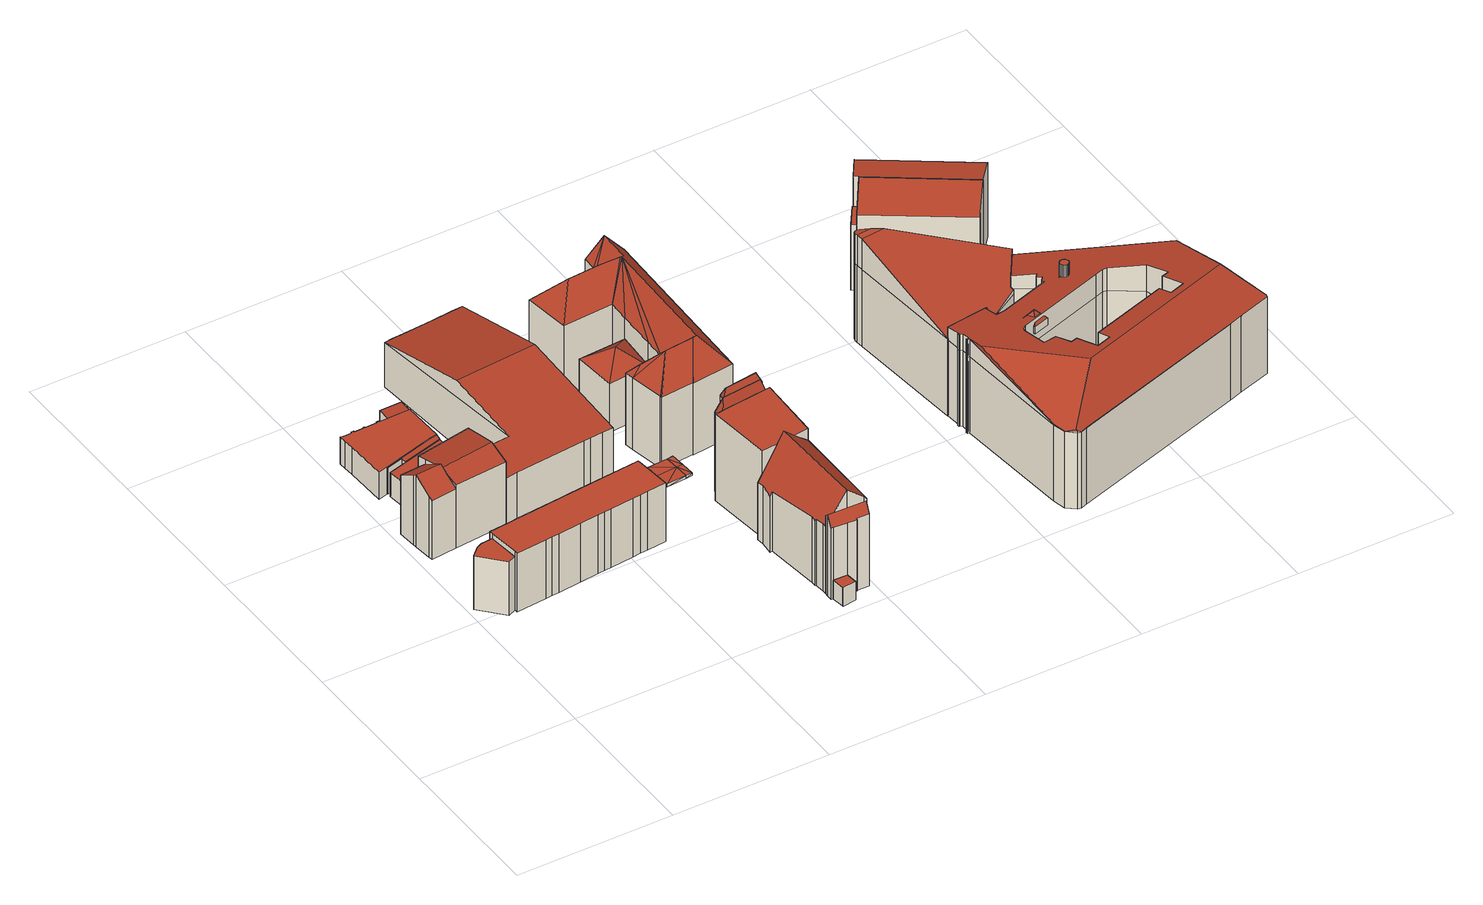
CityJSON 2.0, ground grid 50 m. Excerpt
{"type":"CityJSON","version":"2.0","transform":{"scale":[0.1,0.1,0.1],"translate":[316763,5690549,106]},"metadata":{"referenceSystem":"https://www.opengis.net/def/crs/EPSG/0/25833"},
"CityObjects":{
"building1":{"type":"Building","attributes":{"Gemeindeschluessel":14713000,"Geometrietyp2DReferenz":"3000","function":"31001_9998","roofType":"9999"},"children":["building1-1","building1-2"]},
"building1-1":{"type":"BuildingPart","attributes":{"Dachtyp_tdc":"tdcGableRoof","Dachneigung":12.76,"QualitaetDacherkennung":32,"Geometrietyp2DReferenz":"3000","roofType":"3100","measuredHeight":23.72},"parents":["building1"],"geometry":[{"type":"MultiSurface","lod":"2","boundaries":[[[0,1,2,3,4]],[[1,5,6,2]],[[5,7,8,6]],[[7,9,10,8]],[[9,11,12,10]],[[11,13,14,15,12]],[[9,7,5,1,0,16,17,18]],[[18,19,13,11,9]],[[20,21,3,2,6,8,10,12,15]],[[0,4,16]],[[17,21,20,18]],[[4,3,21,17,16]],[[19,14,13]],[[20,15,14,19,18]]],"semantics":{"surfaces":[{"type":"WallSurface"},{"type":"RoofSurface"},{"type":"GroundSurface"},{"type":"ClosureSurface"}],"values":[0,0,0,0,0,0,1,1,2,0,3,3,0,3]}}]},
"building1-2":{"type":"BuildingPart","attributes":{"Dachtyp_tdc":"tdcGableRoof","Dachneigung":31.79,"QualitaetDacherkennung":42,"Geometrietyp2DReferenz":"3000","roofType":"3100","measuredHeight":24.73},"parents":["building1"],"geometry":[{"type":"MultiSurface","lod":"2","boundaries":[[[14,22,23,15]],[[22,24,25,23]],[[26,16,4,27,28,29]],[[29,24,22,14,19,26]],[[25,30,31,32,3,21,20,15,23]],[[24,29,30,25]],[[29,28,31,30]],[[28,27,32,31]],[[27,4,3,32]],[[19,18,17,26]],[[18,20,21,17]],[[14,15,20,18,19]],[[17,16,26]],[[21,3,4,16,17]]],"semantics":{"surfaces":[{"type":"WallSurface"},{"type":"RoofSurface"},{"type":"GroundSurface"},{"type":"ClosureSurface"}],"values":[0,0,1,1,2,0,0,0,0,0,3,3,0,3]}}]},
"building2":{"type":"Building","attributes":{"Gemeindeschluessel":14713000,"Geometrietyp2DReferenz":"3000","function":"31001_9998","roofType":"9999"},"children":["building2-1","building2-2"]},
"building2-1":{"type":"BuildingPart","attributes":{"Dachtyp_tdc":"tdcPolyFlatRoof","Dachneigung":0,"QualitaetDacherkennung":68,"Geometrietyp2DReferenz":"3000","roofType":"1000","measuredHeight":20.2},"parents":["building2"],"geometry":[{"type":"MultiSurface","lod":"2","boundaries":[[[33,34,35,36,37]],[[34,38,39,35]],[[38,40,41,39]],[[40,42,43,41]],[[42,44,45,43]],[[44,46,47,45]],[[46,48,49,47]],[[48,50,51,49]],[[50,52,53,51]],[[52,54,55,53]],[[54,56,57,55]],[[56,58,59,57]],[[58,60,61,59]],[[60,62,63,61]],[[62,64,65,63]],[[64,66,67,65]],[[66,68,69,67]],[[68,70,71,69]],[[70,72,73,71]],[[72,74,75,73]],[[74,76,77,75]],[[76,78,79,77]],[[78,80,81,79]],[[80,82,83,81]],[[82,84,83]],[[82,80,78,76,74,72,70,68,66,64,62,60,58,56,54,52,50,48,46,44,42,40,38,34,33]],[[36,35,39,41,43,45,47,49,51,53,55,57,59,61,63,65,67,69,71,73,75,77,79,81,83]],[[37,84,82,33]],[[37,36,83,84]]],"semantics":{"surfaces":[{"type":"WallSurface"},{"type":"RoofSurface"},{"type":"GroundSurface"},{"type":"ClosureSurface"}],"values":[0,0,0,0,0,0,0,0,0,0,0,0,0,0,0,0,0,0,0,0,0,0,0,0,0,1,2,0,3]}}]},
"building2-2":{"type":"BuildingPart","attributes":{"Dachtyp_tdc":"tdcPolyFlatRoof","Dachneigung":0,"QualitaetDacherkennung":52,"Geometrietyp2DReferenz":"3000","roofType":"1000","measuredHeight":18.41},"parents":["building2"],"geometry":[{"type":"MultiSurface","lod":"2","boundaries":[[[85,37,36,86]],[[84,87,88,83]],[[87,89,90,88]],[[87,84,37,85,91,89]],[[90,92,86,36,83,88]],[[89,91,92,90]],[[91,85,86,92]],[[83,36,37,84]]],"semantics":{"surfaces":[{"type":"WallSurface"},{"type":"RoofSurface"},{"type":"GroundSurface"},{"type":"ClosureSurface"}],"values":[0,0,0,1,2,0,0,3]}}]},
"building3":{"type":"Building","attributes":{"Gemeindeschluessel":14713000,"Geometrietyp2DReferenz":"3000","function":"31001_9998","roofType":"9999"},"children":["building3-1","building3-2"]},
"building3-1":{"type":"BuildingPart","attributes":{"Dachtyp_tdc":"tdcPolyFlatRoof","Dachneigung":20.11,"QualitaetDacherkennung":57,"Geometrietyp2DReferenz":"3000","roofType":"2100","measuredHeight":9.12},"parents":["building3"],"geometry":[{"type":"MultiSurface","lod":"2","boundaries":[[[93,94,95]],[[93,96,97,94]],[[96,98,99,97]],[[98,100,101,99]],[[100,102,103,101]],[[102,104,105,103]],[[104,106,107,105]],[[106,108,109,107]],[[108,110,111,112,109]],[[110,108,106,104,102,100,98,96,93]],[[94,97,99,101,103,105,107,109,112]],[[93,95,111,110]],[[95,94,112,111]]],"semantics":{"surfaces":[{"type":"WallSurface"},{"type":"RoofSurface"},{"type":"GroundSurface"},{"type":"ClosureSurface"}],"values":[0,0,0,0,0,0,0,0,0,1,2,0,3]}}]},
"building3-2":{"type":"BuildingPart","attributes":{"Dachtyp_tdc":"tdcPolyFlatRoof","Dachneigung":0,"QualitaetDacherkennung":83,"Geometrietyp2DReferenz":"3000","roofType":"1000","measuredHeight":8.29},"parents":["building3"],"geometry":[{"type":"MultiSurface","lod":"2","boundaries":[[[113,95,94,114]],[[111,115,116,112]],[[115,117,118,116]],[[117,113,114,118]],[[117,115,111,95,113]],[[114,94,112,116,118]],[[112,94,95,111]]],"semantics":{"surfaces":[{"type":"WallSurface"},{"type":"RoofSurface"},{"type":"GroundSurface"},{"type":"ClosureSurface"}],"values":[0,0,0,0,1,2,3]}}]},
"building4":{"type":"Building","attributes":{"name":"Schille Theaterhaus","Gemeindeschluessel":14713000,"Geometrietyp2DReferenz":"3000","function":"31001_3032","roofType":"9999"},"children":["building4-1","building4-2","building4-3"]},
"building4-1":{"type":"BuildingPart","attributes":{"Dachtyp_tdc":"tdcPolyFlatRoof","Dachneigung":0,"QualitaetDacherkennung":30,"Geometrietyp2DReferenz":"3000","roofType":"1000","measuredHeight":9.3},"parents":["building4"],"geometry":[{"type":"MultiSurface","lod":"2","boundaries":[[[119,120,121,122]],[[120,123,124,121]],[[123,125,126,124]],[[125,127,128,129,126]],[[127,125,123,120,119,130,131,132,133,134,135,136,137,138,139,104,140,141,142,143,144,145,146,147]],[[148,149,150,151,152,153,154,155,156,157,158,159,160,161,162,163,164,165,166,122,121,124,126,129]],[[145,144,151,150]],[[144,143,152,151]],[[143,142,167,153,152]],[[141,140,155,154,168]],[[140,104,156,155]],[[104,139,157,156]],[[139,138,158,157]],[[138,137,159,158]],[[137,136,160,159]],[[136,135,161,160]],[[135,134,162,161]],[[134,133,163,162]],[[133,132,164,163]],[[132,131,165,164]],[[131,130,166,165]],[[130,119,122,166]],[[169,128,127,147]],[[169,148,129,128]],[[170,169,147,146]],[[170,149,148,169]],[[150,171,170,146,145]],[[150,149,170,171]],[[168,167,142,141]],[[168,154,153,167]]],"semantics":{"surfaces":[{"type":"WallSurface"},{"type":"RoofSurface"},{"type":"GroundSurface"},{"type":"ClosureSurface"}],"values":[0,0,0,0,1,2,0,0,0,0,0,0,0,0,0,0,0,0,0,0,0,0,0,3,0,3,0,3,0,3]}}]},
"building4-2":{"type":"BuildingPart","attributes":{"Dachtyp_tdc":"tdcPolyFlatRoof","Dachneigung":2.63,"QualitaetDacherkennung":77,"Geometrietyp2DReferenz":"3000","roofType":"2100","measuredHeight":9.24},"parents":["building4"],"geometry":[{"type":"MultiSurface","lod":"2","boundaries":[[[172,168,154,173]],[[167,174,175,153]],[[174,176,177,175]],[[176,178,179,177]],[[178,172,173,179]],[[178,176,174,167,168,172]],[[173,154,153,175,177,179]],[[153,154,168,167]]],"semantics":{"surfaces":[{"type":"WallSurface"},{"type":"RoofSurface"},{"type":"GroundSurface"},{"type":"ClosureSurface"}],"values":[0,0,0,0,0,1,2,3]}}]},
"building4-3":{"type":"BuildingPart","attributes":{"Dachtyp_tdc":"tdcFreeFormRoof","Dachneigung":63.05,"QualitaetDacherkennung":19,"Geometrietyp2DReferenz":"3000","roofType":"5000","measuredHeight":5.27},"parents":["building4"],"geometry":[{"type":"MultiSurface","lod":"2","boundaries":[[[128,180,129]],[[180,181,182,129]],[[181,183,184,182]],[[183,171,150,184]],[[171,183,185]],[[183,181,186,185]],[[181,180,186]],[[180,128,169,170,171,185,186]],[[129,182,184,150,149,148]],[[170,149,150,171]],[[169,148,149,170]],[[129,148,169,128]]],"semantics":{"surfaces":[{"type":"WallSurface"},{"type":"RoofSurface"},{"type":"GroundSurface"},{"type":"ClosureSurface"}],"values":[0,0,0,0,1,1,1,1,2,3,3,3]}}]},
"building5":{"type":"Building","attributes":{"name":"Parkhaus Martin-Luther-Ring","Dachtyp_tdc":"tdcFreeFormRoof","Gemeindeschluessel":14713000,"Dachneigung":10.41,"QualitaetDacherkennung":14,"Geometrietyp2DReferenz":"3000","function":"31001_2461","roofType":"5000","measuredHeight":22.88},"geometry":[{"type":"MultiSurface","lod":"2","boundaries":[[[187,188,189,190]],[[188,191,192,189]],[[191,193,194,192]],[[193,195,196,194]],[[195,197,198,196]],[[197,199,200,198]],[[199,201,202,200]],[[201,203,204,202]],[[203,205,206,204]],[[205,207,208,206]],[[207,209,210,208]],[[203,201,199,197,211,212,213,214,209,207,205]],[[211,195,193,191,188,187,215,216,212]],[[216,213,212]],[[197,195,211]],[[210,217,218,219,220,190,189,192,194,196,198,200,202,204,206,208]],[[209,214,217,210]],[[214,213,218,217]],[[213,216,219,218]],[[216,215,220,219]],[[215,187,190,220]]],"semantics":{"surfaces":[{"type":"WallSurface"},{"type":"RoofSurface"},{"type":"GroundSurface"}],"values":[0,0,0,0,0,0,0,0,0,0,0,1,1,0,0,2,0,0,0,0,0]}}]},
"building6":{"type":"Building","attributes":{"BodenHoehe":108.57,"gemHoehe":0,"BauwerkHoehe":1,"Breite":9,"Gemeindeschluessel":"14713000","Geometrietyp2DReferenz":"3000","function":"53001_1800","measuredHeight":1},"geometry":[{"type":"MultiSurface","lod":"2","boundaries":[[[221,222,223]],[[221,223,224]],[[225,226,221]],[[221,226,222]],[[227,228,226]],[[227,226,225]],[[229,230,228]],[[229,228,227]],[[231,221,224]],[[231,224,232]],[[233,225,221]],[[233,221,231]],[[234,227,233]],[[233,227,225]],[[235,229,227]],[[235,227,234]],[[224,223,236]],[[224,236,237]],[[223,222,238]],[[223,238,236]],[[222,226,239]],[[226,228,240]],[[226,240,239]],[[228,230,241]],[[228,241,240]],[[230,229,242]],[[230,242,241]],[[229,235,243]],[[229,243,242]],[[235,234,244]],[[235,244,243]],[[234,233,245]],[[234,245,244]],[[233,231,246]],[[233,246,245]],[[222,239,238]],[[231,232,247]],[[231,247,246]],[[232,224,237]],[[232,237,247]],[[236,238,248]],[[237,236,248]],[[248,239,249]],[[238,239,248]],[[239,240,250]],[[249,239,250]],[[240,241,242]],[[250,240,242]],[[237,248,246]],[[247,237,246]],[[248,249,245]],[[246,248,245]],[[245,250,244]],[[249,250,245]],[[250,242,243]],[[244,250,243]]],"semantics":{"surfaces":[{"type":"RoofSurface"},{"type":"WallSurface"},{"type":"GroundSurface"}],"values":[0,0,0,0,0,0,0,0,0,0,0,0,0,0,0,0,1,1,1,1,1,1,1,1,1,1,1,1,1,1,1,1,1,1,1,1,1,1,1,1,2,2,2,2,2,2,2,2,2,2,2,2,2,2,2,2]}}]},
"building7":{"type":"Building","attributes":{"Gemeindeschluessel":14713000,"Geometrietyp2DReferenz":"3000","function":"31001_9998","roofType":"9999"},"children":["building7-1","building7-2","building7-3","building7-4","building7-5","building7-6","building7-7"]},
"building7-1":{"type":"BuildingPart","attributes":{"Dachtyp_tdc":"tdcFreeFormRoof","Dachneigung":72.61,"QualitaetDacherkennung":12,"Geometrietyp2DReferenz":"3000","roofType":"5000","measuredHeight":32.71},"parents":["building7"],"geometry":[{"type":"MultiSurface","lod":"2","boundaries":[[[251,252,253,254]],[[255,256,257,258]],[[256,259,260,257]],[[259,261,262,260]],[[263,264,265,266]],[[264,251,254,265]],[[267,261,259,256,255,268]],[[255,252,251,264,269,268]],[[264,263,269]],[[263,267,268,269]],[[254,253,258,257,260,262,270,266,265]],[[258,253,252,255]],[[270,262,261,267]],[[270,267,263,266]]],"semantics":{"surfaces":[{"type":"WallSurface"},{"type":"RoofSurface"},{"type":"GroundSurface"},{"type":"ClosureSurface"}],"values":[0,0,0,0,0,0,1,1,1,1,2,3,3,3]}}]},
"building7-2":{"type":"BuildingPart","attributes":{"Dachtyp_tdc":"tdcPolyFlatRoof","Dachneigung":0,"QualitaetDacherkennung":17,"Geometrietyp2DReferenz":"3000","roofType":"1000","measuredHeight":29.9},"parents":["building7"],"geometry":[{"type":"MultiSurface","lod":"2","boundaries":[[[271,272,273,274,275]],[[272,276,263,266,273]],[[277,278,279,280,262,261]],[[278,277,276,272,271,281,282,283]],[[274,273,266,270,262,280,284]],[[261,267,263,276,277]],[[261,262,270,267]],[[270,266,263,267]],[[283,279,278]],[[275,281,271]],[[274,284,282,281,275]],[[284,280,279,283,282]]],"semantics":{"surfaces":[{"type":"WallSurface"},{"type":"RoofSurface"},{"type":"GroundSurface"},{"type":"ClosureSurface"}],"values":[0,0,0,1,2,0,3,3,0,0,3,3]}}]},
"building7-3":{"type":"BuildingPart","attributes":{"Dachtyp_tdc":"tdcFreeFormRoof","Dachneigung":65.41,"QualitaetDacherkennung":5,"Geometrietyp2DReferenz":"3000","roofType":"5000","measuredHeight":32.74},"parents":["building7"],"geometry":[{"type":"MultiSurface","lod":"2","boundaries":[[[285,286,255,258,287]],[[288,286,285]],[[289,288,285,290]],[[289,290,291]],[[288,289,291,286]],[[253,292,293,294,287,258]],[[295,296,252,291,290]],[[295,292,253,296]],[[287,294,297,298,295,290,285]],[[294,293,298,297]],[[298,293,292,295]],[[252,255,286,291]],[[252,296,253,258,255]]],"semantics":{"surfaces":[{"type":"WallSurface"},{"type":"RoofSurface"},{"type":"GroundSurface"},{"type":"ClosureSurface"}],"values":[0,1,1,1,1,2,0,3,0,3,3,0,3]}}]},
"building7-4":{"type":"BuildingPart","attributes":{"Dachtyp_tdc":"tdcGableRoof","Dachneigung":56.54,"QualitaetDacherkennung":14,"Geometrietyp2DReferenz":"3000","roofType":"3100","measuredHeight":33.13},"parents":["building7"],"geometry":[{"type":"MultiSurface","lod":"2","boundaries":[[[299,300,301,302]],[[300,303,304,301]],[[303,305,306,304]],[[305,307,308,306]],[[307,309,310,308]],[[309,311,312,310]],[[311,313,314,312]],[[313,275,274,314]],[[279,315,316,280]],[[315,317,318,319,316]],[[320,321,322,323]],[[321,299,302,322]],[[324,317,315,279,283,325]],[[325,281,275,313,311,309,307,305,303,300,299,321,320,326,324]],[[302,301,304,306,308,310,312,314,274,284,280,316,319,327,323,322]],[[282,281,325]],[[284,274,275,281,282]],[[283,282,325]],[[284,282,283,279,280]],[[328,318,317,324]],[[327,319,318,328]],[[326,328,324]],[[327,328,326,320,323]]],"semantics":{"surfaces":[{"type":"WallSurface"},{"type":"RoofSurface"},{"type":"GroundSurface"},{"type":"ClosureSurface"}],"values":[0,0,0,0,0,0,0,0,0,0,0,0,1,1,2,0,3,0,3,0,3,0,3]}}]},
"building7-5":{"type":"BuildingPart","attributes":{"Dachtyp_tdc":"tdcPolyFlatRoof","Dachneigung":0,"QualitaetDacherkennung":43,"Geometrietyp2DReferenz":"3000","roofType":"1000","measuredHeight":6.46},"parents":["building7"],"geometry":[{"type":"MultiSurface","lod":"2","boundaries":[[[329,330,331,332]],[[329,333,334,335,330]],[[331,336,337,338,332]],[[330,335,336,331]],[[335,334,337,336]],[[334,333,338,337]],[[332,338,333,329]]],"semantics":{"surfaces":[{"type":"WallSurface"},{"type":"RoofSurface"},{"type":"GroundSurface"},{"type":"ClosureSurface"}],"values":[0,1,2,0,0,0,3]}}]},
"building7-6":{"type":"BuildingPart","attributes":{"Dachtyp_tdc":"tdcGableRoof","Dachneigung":60.47,"QualitaetDacherkennung":15,"Geometrietyp2DReferenz":"3000","roofType":"3100","measuredHeight":27.99},"parents":["building7"],"geometry":[{"type":"MultiSurface","lod":"2","boundaries":[[[339,340,341,342]],[[340,343,344,341]],[[343,345,346,344]],[[345,347,329,332,346]],[[348,349,350,338,333]],[[349,351,352,350]],[[351,353,320,323,352]],[[318,339,342,319]],[[351,349,348,347,345,343,340,339]],[[339,318,328,326,353,351]],[[342,341,344,346,332,338,350,352,323,327,319]],[[333,329,347,348]],[[333,338,332,329]],[[326,320,353]],[[319,327,328,318]],[[327,323,320,326,328]]],"semantics":{"surfaces":[{"type":"WallSurface"},{"type":"RoofSurface"},{"type":"GroundSurface"},{"type":"ClosureSurface"}],"values":[0,0,0,0,0,0,0,0,1,1,2,0,3,0,3,3]}}]},
"building7-7":{"type":"BuildingPart","attributes":{"Dachtyp_tdc":"tdcFreeFormRoof","Dachneigung":14.06,"QualitaetDacherkennung":20,"Geometrietyp2DReferenz":"3000","roofType":"5000","measuredHeight":6.25},"parents":["building7"],"geometry":[{"type":"MultiSurface","lod":"2","boundaries":[[[354,355,356,357]],[[355,358,359,356]],[[358,360,361,359]],[[360,362,363,361]],[[362,364,365,363]],[[364,366,367,365]],[[366,297,294,367]],[[296,354,357,253]],[[364,362,368]],[[298,297,366,364]],[[362,360,369,368]],[[360,358,355,354,369]],[[354,296,295,298,364,368,369]],[[357,356,359,361,363,365,367,294,293,292,253]],[[293,294,297,298]],[[292,293,298,295]],[[296,253,292,295]]],"semantics":{"surfaces":[{"type":"WallSurface"},{"type":"RoofSurface"},{"type":"GroundSurface"},{"type":"ClosureSurface"}],"values":[0,0,0,0,0,0,0,0,1,1,1,1,1,2,3,3,3]}}]},
"building8":{"type":"Building","attributes":{"Dachtyp_tdc":"tdcTentRoof","Gemeindeschluessel":14713000,"Dachneigung":37.28,"QualitaetDacherkennung":40,"Geometrietyp2DReferenz":"3000","function":"31001_9998","roofType":"3500","measuredHeight":22.22},"geometry":[{"type":"MultiSurface","lod":"2","boundaries":[[[370,371,372,373]],[[371,374,375,372]],[[374,376,377,375]],[[376,370,373,377]],[[371,370,378]],[[374,371,378]],[[376,374,378]],[[370,376,378]],[[373,372,375,377]]],"semantics":{"surfaces":[{"type":"WallSurface"},{"type":"RoofSurface"},{"type":"GroundSurface"}],"values":[0,0,0,0,1,1,1,1,2]}}]},
"building9":{"type":"Building","attributes":{"Dachtyp_tdc":"tdcFreeFormRoof","Gemeindeschluessel":14713000,"Dachneigung":48.7,"QualitaetDacherkennung":12,"Geometrietyp2DReferenz":"3000","function":"31001_9998","roofType":"5000","measuredHeight":33.34},"geometry":[{"type":"MultiSurface","lod":"2","boundaries":[[[379,380,381,382]],[[380,383,384,381]],[[383,385,386,384]],[[385,387,388,386]],[[387,389,390,388]],[[389,391,392,390]],[[391,393,394,392]],[[393,395,396,394]],[[395,397,398,396]],[[397,399,400,398]],[[399,401,402,400]],[[401,403,404,402]],[[403,405,406,404]],[[405,407,408,406]],[[407,409,410,408]],[[409,411,375,410]],[[411,412,372,375]],[[412,413,414,372]],[[413,379,382,414]],[[413,415,416]],[[412,415,413]],[[411,415,412]],[[409,415,411]],[[409,417,415]],[[417,409,418]],[[419,420,421,422,418,409,407]],[[419,407,405]],[[405,420,419]],[[403,420,405]],[[420,403,401]],[[421,420,401,399]],[[422,421,399,397]],[[417,418,422,397,395]],[[395,393,423,424,415,417]],[[423,391,389]],[[423,389,387]],[[387,424,423]],[[415,424,416]],[[424,425,416]],[[387,425,424]],[[385,425,387]],[[425,385,383]],[[426,425,383,380]],[[426,380,379]],[[416,425,426,379,413]],[[391,423,393]],[[382,381,384,386,388,390,392,394,396,398,400,402,404,406,408,410,375,372,414]]],"semantics":{"surfaces":[{"type":"WallSurface"},{"type":"RoofSurface"},{"type":"GroundSurface"}],"values":[0,0,0,0,0,0,0,0,0,0,0,0,0,0,0,0,0,0,0,1,1,1,1,1,1,1,1,1,1,1,1,1,1,1,1,1,1,1,1,1,1,1,1,1,1,0,2]}}]},
"building10":{"type":"Building","attributes":{"Dachtyp_tdc":"tdcFreeFormRoof","Gemeindeschluessel":14713000,"Dachneigung":15.17,"QualitaetDacherkennung":2,"Geometrietyp2DReferenz":"3000","function":"31001_9998","roofType":"5000","measuredHeight":37.18},"geometry":[{"type":"MultiSurface","lod":"2","boundaries":[[[427,428,429,430]],[[431,432,433,434]],[[435,431,434,436]],[[437,435,436,438]],[[439,440,441,442,443,444,445,446,447,448,449,450,451,452,453,454,455]],[[437,456,440,439]],[[456,457,441,440]],[[457,458,442,441]],[[458,459,443,442]],[[459,460,444,443]],[[460,461,445,444]],[[461,462,446,445]],[[462,463,447,446]],[[463,464,448,447]],[[464,465,449,448]],[[465,466,450,449]],[[466,428,451,450]],[[428,427,452,451]],[[427,432,453,452]],[[432,431,454,453]],[[431,435,455,454]],[[435,437,439,455]],[[429,467,468,469,470,471,472]],[[436,434,433,430,473,474,475,476,456,438]],[[473,430,429,472]],[[437,438,456]],[[457,456,476]],[[458,457,476,475]],[[459,458,475,474]],[[462,461,472,471]],[[460,459,474,473]],[[461,460,473,472]],[[463,462,471,470]],[[464,463,470,469]],[[465,464,469,468]],[[466,465,468,467]],[[428,466,467,429]],[[432,427,430,433]]],"semantics":{"surfaces":[{"type":"WallSurface"},{"type":"GroundSurface"},{"type":"RoofSurface"}],"values":[0,0,0,0,1,0,0,0,0,0,0,0,0,0,0,0,0,0,0,0,0,0,2,2,2,0,0,0,0,0,0,0,0,0,0,0,0,0]}}]},
"building11":{"type":"Building","attributes":{"name":"Bürgeramt-Stadthaus","Gemeindeschluessel":14713000,"Dachneigung":89.65,"Dachorientierung":0,"MittlereTraufHoehe":138.54,"QualitaetDacherkennung":100,"ObjektHoehe":26.96,"BodenHoehe":111.61,"Geometrietyp2DReferenz":"3000","AbsoluteHoehe":138.57,"Dachflaeche":354.37,"function":"31001_3012","roofType":"2100","measuredHeight":26.96,"storeysAboveGround":9},"children":["building11-1","building11-2"],"geometry":[{"type":"MultiSurface","lod":"2","boundaries":[[[477,478,479,480]],[[478,481,482,479]],[[481,483,484,482]],[[483,485,486,484]],[[485,487,488,486]],[[487,477,480,488]],[[487,485,483,481,478,477]],[[480,479,482,484,486,488]]],"semantics":{"surfaces":[{"type":"WallSurface"},{"type":"RoofSurface"},{"type":"GroundSurface"}],"values":[0,0,0,0,0,0,1,2]}}]},
"building11-1":{"type":"BuildingPart","attributes":{"Dachneigung":90,"Dachorientierung":0,"MittlereTraufHoehe":147.77,"QualitaetDacherkennung":100,"BodenHoehe":138.55,"ObjektTeilHoehe":9.22,"Geometrietyp2DReferenz":"3000","AbsoluteHoehe":147.77,"Dachflaeche":5.67,"roofType":"1000","measuredHeight":9.22,"storeysAboveGround":3},"parents":["building11"],"geometry":[{"type":"MultiSurface","lod":"2","boundaries":[[[489,490,491,492]],[[490,493,494,491]],[[493,495,496,494]],[[495,497,498,496]],[[497,499,500,498]],[[499,501,502,500]],[[501,503,504,502]],[[503,505,506,504]],[[505,507,508,506]],[[507,509,510,508]],[[509,511,512,510]],[[511,513,514,512]],[[513,515,516,514]],[[515,517,518,516]],[[517,519,520,518]],[[519,521,522,520]],[[521,523,524,522]],[[523,489,492,524]],[[523,521,519,517,515,513,511,509,507,505,503,501,499,497,495,493,490,489]],[[492,491,494,496,498,500,502,504,506,508,510,512,514,516,518,520,522,524]]],"semantics":{"surfaces":[{"type":"WallSurface"},{"type":"RoofSurface"},{"type":"GroundSurface"}],"values":[0,0,0,0,0,0,0,0,0,0,0,0,0,0,0,0,0,0,1,2]}}]},
"building11-2":{"type":"BuildingPart","attributes":{"Dachneigung":38.25,"Dachorientierung":0,"MittlereTraufHoehe":143.02,"QualitaetDacherkennung":100,"BodenHoehe":140.59,"ObjektTeilHoehe":5.58,"Geometrietyp2DReferenz":"3000","AbsoluteHoehe":146.17,"Dachflaeche":41.26,"roofType":"3500","measuredHeight":5.58,"storeysAboveGround":2},"parents":["building11"],"geometry":[{"type":"MultiSurface","lod":"2","boundaries":[[[525,526,527,528]],[[526,529,530,527]],[[529,531,532,530]],[[531,525,528,532]],[[526,525,533]],[[529,526,533]],[[531,529,533]],[[525,531,533]],[[528,527,530,532]]],"semantics":{"surfaces":[{"type":"WallSurface"},{"type":"RoofSurface"},{"type":"GroundSurface"}],"values":[0,0,0,0,1,1,1,1,2]}}]},
"building12":{"type":"Building","attributes":{"name":"Bürgeramt-Stadthaus","Dachtyp_tdc":"tdcGableRoof","Gemeindeschluessel":14713000,"Dachneigung":21.85,"QualitaetDacherkennung":88,"Geometrietyp2DReferenz":"3000","function":"31001_3012","roofType":"3100","measuredHeight":3.74},"geometry":[{"type":"MultiSurface","lod":"2","boundaries":[[[534,535,536,537]],[[535,538,539,536]],[[538,540,541,539]],[[540,534,537,541]],[[538,535,542]],[[534,540,543]],[[535,534,543,542]],[[540,538,542,543]],[[537,536,539,541]]],"semantics":{"surfaces":[{"type":"WallSurface"},{"type":"RoofSurface"},{"type":"GroundSurface"}],"values":[0,0,0,0,0,0,1,1,2]}}]},
"building13":{"type":"Building","attributes":{"name":"Bürgeramt-Stadthaus","Dachtyp_tdc":"tdcFreeFormRoof","Gemeindeschluessel":14713000,"Dachneigung":10.06,"QualitaetDacherkennung":9,"Geometrietyp2DReferenz":"3000","function":"31001_3012","roofType":"5000","measuredHeight":38.78},"geometry":[{"type":"MultiSurface","lod":"2","boundaries":[[[544,545,546]],[[547,548,549]],[[550,551,552]],[[553,554,555,556]],[[556,555,557,558]],[[558,557,559,560]],[[560,559,561,562]],[[562,561,551,563]],[[563,551,550,564]],[[565,545,544,566]],[[566,544,567,568]],[[568,567,569,570]],[[570,569,571,572]],[[572,571,573,574]],[[574,573,575,576]],[[576,575,577,578]],[[578,577,579,580]],[[580,579,581,582]],[[582,581,583,584]],[[584,583,585,586]],[[586,585,587,588]],[[588,587,589,590]],[[590,589,591,592]],[[592,591,593,594]],[[594,593,595,596]],[[597,598,599,600]],[[600,599,601,602]],[[602,601,603,604]],[[604,603,605,606]],[[606,605,607,608]],[[608,607,609,610]],[[610,609,611,612]],[[612,611,613,614]],[[614,613,615,616]],[[616,615,617,618]],[[618,617,619,620]],[[620,619,621,622]],[[622,621,623,624]],[[624,623,625,626]],[[626,625,627,628]],[[628,627,629,630]],[[630,629,631,632]],[[632,631,633,634]],[[634,633,598,597]],[[596,595,635,636]],[[636,635,637,638]],[[638,637,554,553]],[[639,640,641]],[[641,640,642]],[[642,548,643]],[[643,548,547,644]],[[564,550,645,646]],[[646,645,647,648]],[[648,647,649,650]],[[651,652,653]],[[650,649,652,651]],[[644,547,545,565]],[[654,655,656,657,658,659,660,661,662,663,664,665,666,667,668,669,670,671,672,673,674,675,676,677,678,679,680,681,682,683,684,685,686,687,688,689,690],[691,692,693,694,695,696,697,698,699,700,701,702,703,704,705,706,707,708,709]],[[564,646,655,654]],[[646,648,656,655]],[[648,650,657,656]],[[650,651,658,657]],[[651,653,659,658]],[[653,710,660,659]],[[710,639,661,660]],[[639,641,662,661]],[[641,642,663,662]],[[642,643,664,663]],[[643,644,665,664]],[[644,565,666,665]],[[565,566,667,666]],[[566,568,668,667]],[[568,570,669,668]],[[570,572,670,669]],[[572,574,671,670]],[[574,576,672,671]],[[576,578,673,672]],[[578,580,674,673]],[[580,582,675,674]],[[582,584,676,675]],[[584,586,677,676]],[[586,588,678,677]],[[588,590,679,678]],[[590,592,680,679]],[[592,594,681,680]],[[594,596,682,681]],[[597,600,692,691]],[[600,602,693,692]],[[602,604,694,693]],[[604,606,695,694]],[[606,608,696,695]],[[608,610,697,696]],[[610,612,698,697]],[[612,614,699,698]],[[614,616,700,699]],[[616,618,701,700]],[[618,620,702,701]],[[620,622,703,702]],[[622,624,704,703]],[[624,626,705,704]],[[626,628,706,705]],[[628,630,707,706]],[[630,632,708,707]],[[632,634,709,708]],[[634,597,691,709]],[[596,636,683,682]],[[636,638,684,683]],[[638,553,685,684]],[[553,556,686,685]],[[556,558,687,686]],[[558,560,688,687]],[[560,562,689,688]],[[562,563,690,689]],[[563,564,654,690]],[[547,549,711,546,545]],[[712,713,652,649,647,645,550,552]],[[653,713,712,711,549,548,642,640,639,710]],[[554,637,635,595,593,591,589,587,585,583,581,579,577,575,573,571,569,567,544,546,711,712,552,551,561,559,557,555],[598,633,631,629,627,625,623,621,619,617,615,613,611,609,607,605,603,601,599]],[[653,652,713]]],"semantics":{"surfaces":[{"type":"RoofSurface"},{"type":"WallSurface"},{"type":"GroundSurface"}],"values":[0,0,0,1,1,1,1,1,1,1,1,1,1,1,1,1,1,1,1,1,1,1,1,1,1,1,1,1,1,1,1,1,1,1,1,1,1,1,1,1,1,1,1,1,1,1,1,1,1,1,1,1,1,1,1,1,1,2,1,1,1,1,1,1,1,1,1,1,1,1,1,1,1,1,1,1,1,1,1,1,1,1,1,1,1,1,1,1,1,1,1,1,1,1,1,1,1,1,1,1,1,1,1,1,1,1,1,1,1,1,1,1,1,1,0,0,0,0,0]}}]},
"building14":{"type":"Building","attributes":{"name":"Bürgeramt-Stadthaus","Dachtyp_tdc":"tdcPolyFlatRoof","Gemeindeschluessel":14713000,"Dachneigung":0,"QualitaetDacherkennung":20,"Geometrietyp2DReferenz":"3000","function":"31001_3012","roofType":"1000","measuredHeight":4.67},"geometry":[{"type":"MultiSurface","lod":"2","boundaries":[[[714,715,716,717]],[[715,718,719,716]],[[718,720,721,719]],[[720,722,723,721]],[[722,714,717,723]],[[722,720,718,715,714]],[[717,716,719,721,723]]],"semantics":{"surfaces":[{"type":"WallSurface"},{"type":"RoofSurface"},{"type":"GroundSurface"}],"values":[0,0,0,0,0,1,2]}}]},
"building15":{"type":"Building","attributes":{"Gemeindeschluessel":14713000,"Geometrietyp2DReferenz":"3000","function":"31001_9998","roofType":"9999"},"children":["building15-1","building15-2","building15-3"]},
"building15-1":{"type":"BuildingPart","attributes":{"Dachtyp_tdc":"tdcPolyFlatRoof","Dachneigung":4,"QualitaetDacherkennung":41,"Geometrietyp2DReferenz":"3000","roofType":"2100","measuredHeight":26.09},"parents":["building15"],"geometry":[{"type":"MultiSurface","lod":"2","boundaries":[[[724,725,726]],[[724,727,728,725]],[[727,729,730,728]],[[729,731,732,730]],[[731,733,734,735,732]],[[731,729,727,724,733]],[[735,725,728,730,732]],[[724,726,734,733]],[[726,725,735,734]]],"semantics":{"surfaces":[{"type":"WallSurface"},{"type":"RoofSurface"},{"type":"GroundSurface"},{"type":"ClosureSurface"}],"values":[0,0,0,0,0,1,2,0,3]}}]},
"building15-2":{"type":"BuildingPart","attributes":{"Dachtyp_tdc":"tdcPolyFlatRoof","Dachneigung":0,"QualitaetDacherkennung":40,"Geometrietyp2DReferenz":"3000","roofType":"1000","measuredHeight":26},"parents":["building15"],"geometry":[{"type":"MultiSurface","lod":"2","boundaries":[[[736,726,725,737,738]],[[734,739,740,735]],[[739,741,742,740]],[[741,743,744,745,742]],[[741,739,734,726,736,743]],[[745,737,725,735,740,742]],[[738,744,743,736]],[[738,737,745,744]],[[735,725,726,734]]],"semantics":{"surfaces":[{"type":"WallSurface"},{"type":"RoofSurface"},{"type":"GroundSurface"},{"type":"ClosureSurface"}],"values":[0,0,0,0,1,2,0,3,3]}}]},
"building15-3":{"type":"BuildingPart","attributes":{"Dachtyp_tdc":"tdcPolyFlatRoof","Dachneigung":0,"QualitaetDacherkennung":23,"Geometrietyp2DReferenz":"3000","roofType":"1000","measuredHeight":22.46},"parents":["building15"],"geometry":[{"type":"MultiSurface","lod":"2","boundaries":[[[744,746,747,745]],[[746,748,749,747]],[[748,738,737,749]],[[738,748,746,744]],[[745,747,749,737]],[[745,737,738,744]]],"semantics":{"surfaces":[{"type":"WallSurface"},{"type":"RoofSurface"},{"type":"GroundSurface"},{"type":"ClosureSurface"}],"values":[0,0,0,1,2,3]}}]}
},
"vertices":[
[96,925,244],[93,955,237],[93,955,23],[96,925,23],[96,925,228],[275,989,235],[275,989,23],[278,925,250],[278,925,23],[279,877,261],[279,877,23],[280,804,239],[280,804,23],[111,788,242],[111,788,227],[111,788,23],[101,886,253],[104,858,259],[104,852,261],[106,832,255],[104,852,23],[104,858,23],
[28,780,227],[28,780,23],[27,792,234],[27,792,23],[104,858,271],[15,920,227],[20,860,265],[21,851,271],[21,851,23],[20,860,23],[15,920,23],
[90,571,228],[89,581,228],[89,581,26],[90,571,26],[90,571,211],[158,588,228],[158,588,26],[188,591,228],[188,591,26],[210,593,228],[210,593,26],[336,606,228],[336,606,26],[367,609,228],[367,609,26],[389,611,228],[389,611,26],[511,623,228],[511,623,26],[533,625,228],[533,625,26],[595,631,228],[595,631,26],[599,594,228],[599,594,26],[607,509,228],[607,509,26],[545,503,228],[545,503,26],[522,501,228],[522,501,26],[496,498,228],[496,498,26],[421,491,228],[421,491,26],[399,489,228],[399,489,26],[377,486,228],[377,486,26],[317,480,228],[317,480,26],[243,473,228],[243,473,26],[220,471,228],[220,471,26],[199,469,228],[199,469,26],[101,459,228],[101,459,26],[100,470,228],[100,470,26],[100,470,211],
[53,567,211],[53,567,26],[74,459,211],[74,459,26],[6,532,211],[6,532,26],[34,558,211],[34,558,26],
[137,1093,106],[137,1093,21],[137,1093,104],[134,1105,110],[134,1105,21],[81,1090,110],[81,1090,21],[80,1093,111],[80,1093,21],[126,1106,111],[126,1106,21],[246,1139,112],[246,1139,21],[270,1144,111],[270,1144,21],[270,1141,110],[270,1141,21],[271,1129,106],[271,1129,104],[271,1129,21],
[81,1078,104],[81,1078,21],[275,989,104],[275,989,21],[93,955,104],[93,955,21],
[87,1275,112],[87,1272,112],[87,1272,19],[87,1275,19],[117,1273,112],[117,1273,19],[117,1276,112],[117,1276,19],[121,1276,112],[121,1276,57],[121,1276,19],[78,1275,112],[78,1271,112],[49,1270,112],[49,1272,112],[42,1272,112],[43,1249,112],[45,1217,112],[49,1084,112],[80,1093,112],[126,1106,112],[270,1144,112],[266,1276,112],[193,1274,112],[166,1274,112],[166,1277,112],[160,1277,112],[160,1273,112],[121,1272,112],[121,1272,19],[160,1273,19],[160,1277,19],[166,1277,19],[166,1274,19],[193,1274,19],[266,1276,19],[270,1144,19],[246,1139,19],[126,1106,19],[80,1093,19],[49,1084,19],[45,1217,19],[43,1249,19],[42,1272,19],[49,1272,19],[49,1270,19],[78,1271,19],[78,1275,19],[193,1274,109],[266,1276,109],[121,1272,50],[160,1273,51],[160,1277,58],
[265,1317,111],[265,1317,19],[193,1277,109],[193,1277,19],[197,1277,109],[197,1277,19],[195,1316,111],[195,1316,19],
[121,1276,58],[121,1290,58],[121,1290,19],[160,1290,58],[160,1290,19],[153,1283,71],[128,1283,71],
[373,1501,172],[425,1505,172],[425,1505,19],[373,1501,19],[484,1510,172],[484,1510,19],[551,1516,172],[551,1516,19],[586,1519,172],[586,1519,19],[644,838,183],[644,838,19],[609,835,183],[609,835,19],[569,832,183],[569,832,19],[546,830,183],[546,830,19],[319,810,183],[319,810,19],[280,804,182],[280,804,19],[278,925,204],[278,925,19],[614,1191,248],[350,1169,248],[370,933,204],[309,928,204],[350,1499,172],[323,1496,172],[309,928,19],[370,933,19],[323,1496,19],[350,1499,19],
[798,758,36],[801,714,36],[821,715,36],[818,760,36],[733,754,36],[736,709,36],[677,751,36],[680,706,36],[657,749,36],[660,704,36],[795,803,36],[815,805,36],[730,799,36],[675,796,36],[655,794,36],[821,715,26],[818,760,26],[801,714,26],[736,709,26],[680,706,26],[660,704,26],[657,749,26],[655,794,26],[675,796,26],[730,799,26],[795,803,26],[815,805,26],[798,758,26],[733,754,26],[677,751,26],
[856,641,287],[877,643,286],[877,643,12],[856,641,12],[1008,657,286],[1007,639,286],[1007,639,12],[1008,657,12],[1013,639,267],[1013,639,12],[1013,625,267],[1013,625,12],[850,607,286],[846,640,286],[846,640,12],[850,607,12],[1007,624,286],[991,639,339],[864,625,339],[1007,624,12],
[848,400,311],[825,604,311],[825,604,12],[848,400,12],[848,400,233],[850,607,311],[1013,625,311],[1005,417,311],[1005,417,271],[1005,417,12],[899,405,311],[921,408,311],[958,412,311],[921,408,12],
[1009,683,311],[1008,657,311],[1009,683,12],[995,669,340],[891,657,339],[880,668,311],[877,643,311],[880,668,12],[939,675,12],[963,678,12],[880,668,72],[877,643,66],[963,678,66],[939,675,72],
[861,144,240],[858,144,236],[858,144,12],[861,144,12],[859,161,237],[859,161,12],[839,334,217],[839,334,12],[831,333,204],[831,333,12],[835,375,212],[835,375,12],[832,398,209],[832,398,12],[835,398,214],[835,398,12],[992,94,291],[992,94,12],[984,95,299],[984,95,282],[984,95,12],[864,100,242],[864,113,243],[864,113,12],[864,100,12],[931,97,344],[921,408,344],[890,99,281],[931,97,12],[931,97,282],
[913,67,77],[917,32,77],[917,32,12],[913,67,12],[869,69,77],[874,28,77],[874,27,77],[874,27,12],[874,28,12],[869,69,12],
[983,84,292],[982,66,261],[982,66,12],[983,84,12],[943,67,261],[943,67,12],[942,65,257],[942,65,12],[913,67,258],[869,69,258],[862,69,258],[862,69,12],[863,88,292],[863,88,12],[864,100,281],
[878,669,72],[879,672,72],[879,672,12],[878,669,12],[880,672,73],[880,672,12],[882,689,73],[882,689,12],[938,686,73],[938,686,12],[937,677,73],[937,677,12],[963,680,66],[963,680,12],[932,682,74],[889,680,75],
[727,1144,181],[878,1153,182],[878,1153,7],[727,1144,7],[875,1027,176],[875,1027,7],[744,1015,175],[744,1015,7],[806,1085,230],
[718,1211,255],[699,1357,255],[699,1357,7],[718,1211,7],[885,1369,255],[885,1369,7],[912,1370,255],[912,1370,7],[920,1370,255],[920,1370,7],[921,1384,255],[921,1384,7],[922,1427,255],[922,1427,7],[1035,1408,255],[1035,1408,7],[1019,825,255],[1019,825,7],[883,811,255],[883,811,7],[883,813,255],[883,813,7],[778,803,255],[778,803,7],[777,810,255],[777,810,7],[757,918,255],[757,918,7],[753,947,255],[753,947,7],[873,960,255],[873,960,7],[875,1027,255],[878,1153,255],[880,1221,255],[880,1221,7],[957,1295,340],[954,1298,337],[946,893,340],[946,892,340],[785,922,288],[838,882,339],[933,892,339],[934,891,340],[978,1418,320],[975,1314,320],[885,1296,339],[782,1289,339],
[1572,933,314],[1542,954,314],[1542,954,420],[1572,933,421],[1797,645,314],[1859,738,314],[1859,738,361],[1797,645,337],[1786,629,314],[1786,629,333],[1788,616,314],[1788,616,330],[1788,616,49],[1674,549,49],[1665,557,49],[1663,557,49],[1533,545,49],[1497,926,49],[1495,949,49],[1494,958,49],[1496,967,49],[1503,972,49],[1510,973,49],[1516,971,49],[1542,954,49],[1572,933,49],[1859,738,49],[1797,645,49],[1786,629,49],[1674,549,314],[1665,557,314],[1663,557,314],[1533,545,314],[1497,926,314],[1495,949,314],[1494,958,314],[1496,967,314],[1503,972,314],[1510,973,314],[1516,971,314],[1516,971,416],[1510,973,415],[1503,972,416],[1496,967,417],[1494,958,418],[1495,949,420],[1497,926,421],[1533,545,317],[1663,557,317],[1665,557,317],
[1858,562,326],[1848,568,326],[1848,568,56],[1858,562,56],[1876,610,326],[1876,610,56],[2024,510,326],[2024,510,56],[1661,394,326],[1661,394,56],[1651,503,324],[1651,503,56],
[1923,548,418],[1920,544,418],[1920,544,325],[1923,548,325],[1917,541,418],[1917,541,325],[1912,539,418],[1912,539,325],[1908,539,418],[1908,539,325],[1903,541,418],[1903,541,325],[1900,544,418],[1900,544,325],[1897,548,418],[1897,548,325],[1896,552,418],[1896,552,325],[1897,557,418],[1897,557,325],[1900,561,418],[1900,561,325],[1903,564,418],[1903,564,325],[1908,566,418],[1908,566,325],[1912,566,418],[1912,566,325],[1917,564,418],[1917,564,325],[1920,561,418],[1920,561,325],[1923,557,418],[1923,557,325],[1924,552,418],[1924,552,325],
[1710,452,370],[1760,468,370],[1760,468,346],[1710,452,346],[1775,421,370],[1775,421,346],[1725,405,370],[1725,405,346],[1742,436,402],
[1846,392,80],[2009,443,80],[2009,443,59],[1846,392,59],[2033,367,81],[2033,367,59],[1870,316,81],[1870,316,59],[2021,404,97],[1858,353,97],
[1543,450,374],[1578,74,318],[1547,399,383],[1588,34,314],[1615,10,321],[1612,13,325],[2308,433,327],[1860,738,342],[2228,487,404],[1858,583,313],[1858,583,368],[1845,592,366],[1845,592,313],[1855,606,364],[1855,606,313],[1797,645,355],[1797,645,313],[1859,738,342],[1859,738,313],[1860,738,313],[2308,433,313],[1578,74,313],[1543,450,313],[1537,449,374],[1537,449,313],[1536,455,373],[1536,455,313],[1542,456,373],[1542,456,313],[1544,459,373],[1544,459,313],[1542,482,369],[1542,482,313],[1536,488,367],[1536,488,313],[1533,488,367],[1533,488,313],[1532,494,366],[1532,494,313],[1538,494,366],[1538,494,313],[1533,545,357],[1533,545,313],[1663,557,362],[1663,557,313],[1663,553,363],[1663,553,313],[1659,553,363],[1659,553,313],[1664,506,371],[1664,506,313],[1692,508,372],[1692,508,313],[1691,401,313],[1691,401,390],[1680,391,391],[1680,391,313],[1677,382,393],[1677,382,313],[1684,294,408],[1684,294,313],[1724,298,409],[1724,298,313],[1741,244,420],[1741,244,313],[1761,250,420],[1761,250,313],[1784,177,433],[1784,177,313],[1831,192,433],[1831,192,313],[1819,233,426],[1819,233,313],[2063,310,426],[2063,310,313],[2076,270,433],[2076,270,313],[2124,285,433],[2124,285,313],[2102,357,420],[2102,357,313],[2125,364,420],[2125,364,313],[2102,437,406],[2102,437,313],[2013,498,391],[2013,498,313],[1999,499,390],[1999,499,313],[1974,492,390],[1974,492,313],[1850,558,372],[1850,558,313],[1847,566,371],[1847,566,313],[2220,196,313],[1647,16,315],[1647,16,313],[1626,8,313],[1615,10,313],[1588,34,313],[2314,413,326],[2314,413,313],[2318,414,321],[2318,414,313],[2337,352,318],[2337,352,313],[2333,351,313],[2333,351,324],[2367,243,313],[2308,433,50],[2314,413,50],[2318,414,50],[2337,352,50],[2333,351,50],[2367,243,50],[2263,210,50],[2220,196,50],[1647,16,50],[1626,8,50],[1615,10,50],[1588,34,50],[1578,74,50],[1543,450,50],[1537,449,50],[1536,455,50],[1542,456,50],[1544,459,50],[1542,482,50],[1536,488,50],[1533,488,50],[1532,494,50],[1538,494,50],[1533,545,50],[1663,557,50],[1663,553,50],[1659,553,50],[1664,506,50],[1692,508,50],[1850,558,50],[1847,566,50],[1858,583,50],[1845,592,50],[1855,606,50],[1797,645,50],[1859,738,50],[1860,738,50],[1691,401,50],[1680,391,50],[1677,382,50],[1684,294,50],[1724,298,50],[1741,244,50],[1761,250,50],[1784,177,50],[1831,192,50],[1819,233,50],[2063,310,50],[2076,270,50],[2124,285,50],[2102,357,50],[2125,364,50],[2102,437,50],[2013,498,50],[1999,499,50],[1974,492,50],[2263,210,313],[1733,134,438],[2252,299,438],[2366,247,319],
[1981,470,109],[1974,492,109],[1974,492,63],[1981,470,63],[1999,499,109],[1999,499,63],[2013,498,109],[2013,498,63],[2010,479,109],[2010,479,63],
[1708,1282,310],[1708,1282,49],[1708,1282,309],[1695,1291,310],[1695,1291,49],[1741,1359,304],[1741,1359,49],[2042,1155,304],[2042,1155,49],[1988,1092,310],[1988,1092,309],[1988,1092,49],
[1661,1212,309],[1661,1212,49],[1661,1212,274],[1905,974,309],[1905,974,49],[1893,956,309],[1893,956,49],[1615,1144,309],[1615,1144,274],[1615,1144,49],
[1602,1153,274],[1602,1153,49],[1648,1220,274],[1648,1220,49]
]}
